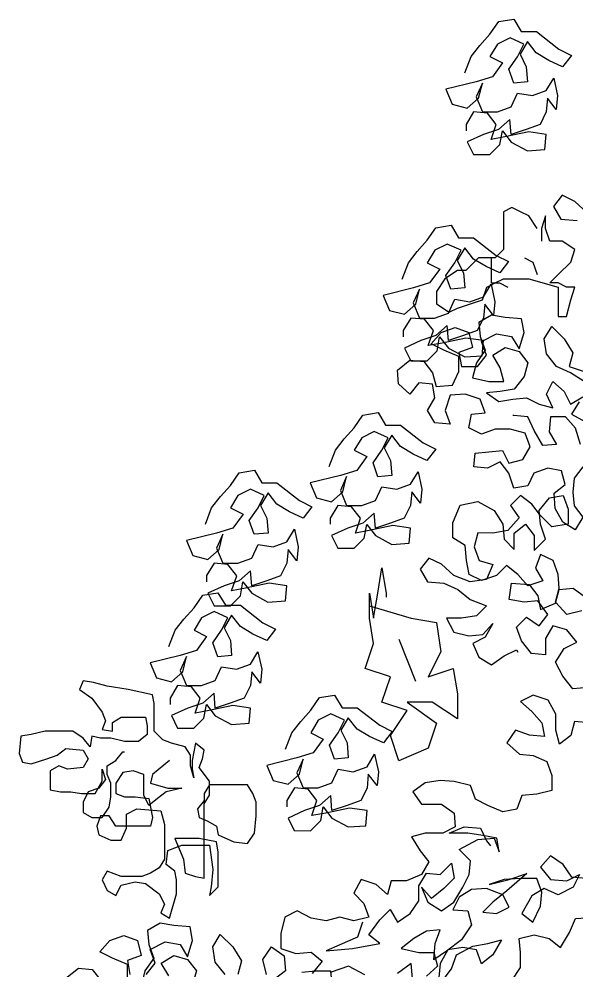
# Model space of a CAD drawing. Extents: x -624 to 3058, y 5313 to 11664.
# Drawn here: x -525 to 849, y 9125 to 11468 of the extents above; entities that cross this region are included whole.
import ezdxf

# ---------------------------------------------------------------- set-up
doc = ezdxf.new("R2010")
doc.units = 0
doc.header["$LTSCALE"] = 150
doc.layers.get('0').update_dxf_attribs({"linetype": 'CONTINUOUS'})

msp = doc.modelspace()

# ---------------------------------------------------------------- linework, layer by layer
at = {"color": 0}
for points in [[(573.1, 11335.2), (588.6, 11375.3), (610.2, 11403.1), (635, 11430.9), (656.6, 11461.8), (693.7, 11467.9), (712.2, 11437), (749.3, 11437), (804.8, 11393.7), (835.7, 11378.2), (814.1, 11350.4), (780.1, 11365.9), (749.2, 11384.5), (727.6, 11412.3), (709.1, 11381.4), (724.5, 11350.5), (727.5, 11313.4), (693.5, 11310.4), (681.2, 11344.4), (702.9, 11375.2), (718.3, 11406.1), (684.4, 11421.6), (653.5, 11406.2), (634.9, 11375.3), (665.8, 11359.8), (641, 11325.9), (600.9, 11313.5), (526.7, 11295.1), (542.1, 11258), (579.2, 11248.7), (607, 11273.4), (616.3, 11310.4), (600.8, 11276.5), (616.3, 11239.4), (653.3, 11239.4), (687.3, 11251.7), (702.8, 11285.6), (739.9, 11279.4), (773.8, 11291.8), (792.4, 11322.6), (801.6, 11279.4), (798.5, 11245.4), (776.9, 11273.2), (773.8, 11239.2), (758.3, 11208.4), (724.3, 11196), (687.3, 11183.7), (684.2, 11220.8), (656.4, 11196.1), (619.3, 11183.8), (579.1, 11165.3), (594.5, 11134.4), (634.7, 11134.3), (659.4, 11159), (665.6, 11193), (687.2, 11165.2), (727.4, 11143.5), (770.6, 11146.6), (773.7, 11183.6), (730.5, 11189.9), (671.8, 11177.6), (637.8, 11171.4), (650.2, 11208.5), (628.6, 11236.3), (594.6, 11239.4), (576.1, 11208.5), (576.1, 11193.1)], [(874.7, 10990.8), (843.8, 11018.6), (813, 11034.1), (791.3, 11006.3), (809.8, 10975.4), (850, 10972.3)], [(751.2, 10952.4), (730.6, 10983.4), (709.9, 10993.7), (689.3, 11004), (668.6, 10993.7), (668.6, 10900.8), (647.9, 10880.2), (606.6, 10880.2), (575.6, 10849.3), (554.9, 10849.3), (523.9, 10828.6), (503.3, 10797.7), (503.3, 10766.7), (534.3, 10746.1), (554.9, 10756.4), (616.9, 10777), (627.3, 10808), (647.9, 10818.3), (668.6, 10828.6), (730.6, 10828.6), (802.9, 10808), (802.9, 10735.8), (823.6, 10735.8), (833.9, 10777), (844.2, 10808), (823.6, 10808), (802.9, 10818.3), (782.2, 10818.3), (802.9, 10838.9), (833.9, 10869.9), (844.2, 10900.8), (813.2, 10921.5), (782.2, 10921.5), (771.9, 10952.4), (771.9, 10983.4), (761.6, 10952.4), (761.6, 10921.5)], [(418.5, 10827.8), (434, 10867.9), (455.6, 10895.7), (480.3, 10923.5), (502, 10954.4), (539.1, 10960.5), (557.6, 10929.6), (594.6, 10929.6), (650.2, 10886.3), (681.1, 10870.8), (659.4, 10843), (625.5, 10858.5), (594.6, 10877.1), (573, 10904.9), (554.4, 10874), (569.9, 10843.1), (572.9, 10806), (538.9, 10803), (526.6, 10837), (548.3, 10867.8), (563.7, 10898.7), (529.8, 10914.2), (498.9, 10898.8), (480.3, 10867.9), (511.2, 10852.4), (486.4, 10818.5), (446.3, 10806.1), (372.1, 10787.7), (387.5, 10750.6), (424.6, 10741.3), (452.4, 10766), (461.7, 10803), (446.2, 10769.1), (461.6, 10732), (498.7, 10732), (532.7, 10744.3), (548.2, 10778.3), (585.2, 10772), (619.2, 10784.4), (637.8, 10815.2), (647, 10772), (643.9, 10738), (622.3, 10765.8), (619.2, 10731.9), (603.7, 10701), (569.7, 10688.7), (532.6, 10676.3), (529.6, 10713.4), (501.8, 10688.7), (464.7, 10676.4), (424.5, 10657.9), (439.9, 10627), (480.1, 10627), (504.8, 10651.6), (511, 10685.6), (532.6, 10657.8), (572.8, 10636.1), (616, 10639.2), (619.1, 10676.3), (575.9, 10682.5), (517.2, 10670.2), (483.2, 10664), (495.6, 10701.1), (474, 10728.9), (440, 10732), (421.4, 10701.1), (421.4, 10685.7)], [(637.6, 10880.2), (637.6, 10818.3), (658.3, 10818.3), (678.9, 10808)], [(720.2, 10880.2), (740.9, 10869.9), (751.2, 10838.9)], [(864, 10365.4), (842.3, 10337.6), (839.2, 10303.7), (842.3, 10269.7), (863.9, 10241.9), (845.3, 10211), (814.4, 10229.6), (795.9, 10263.6), (792.9, 10300.6), (820.7, 10322.2), (811.5, 10356.2), (777.5, 10362.4), (743.5, 10350.1), (728, 10319.2), (694, 10313.1), (681.7, 10350.1), (660.1, 10378), (629.2, 10362.6), (595.2, 10365.7), (598.4, 10399.6), (666.3, 10405.8), (681.7, 10374.9), (715.7, 10384.1), (734.3, 10415), (722, 10449), (684.9, 10458.3), (647.8, 10458.3), (613.8, 10446), (583, 10461.4), (589.2, 10495.4), (623.2, 10498.5), (610.8, 10532.5), (573.8, 10544.9), (536.7, 10541.8), (524.3, 10504.7), (536.6, 10470.8), (499.6, 10473.9), (481.1, 10504.8), (499.6, 10535.7), (493.5, 10569.6), (459.5, 10572.8), (437.9, 10545), (410.1, 10569.7), (407, 10603.7), (437.9, 10628.4), (471.9, 10625.3), (493.5, 10597.4), (502.8, 10563.5), (542.9, 10566.5), (558.4, 10600.5), (558.4, 10637.5), (521.4, 10653), (490.5, 10668.5), (515.2, 10696.3), (549.2, 10708.6), (583.2, 10696.2), (592.4, 10659.1), (558.4, 10646.8), (564.6, 10612.8), (604.7, 10612.8), (626.4, 10640.6), (614.1, 10674.6), (651.1, 10693.1), (688.2, 10686.8), (706.7, 10655.9), (719.1, 10696.1), (713, 10730.1), (672.8, 10733.2), (638.8, 10739.4), (607.9, 10720.9), (611, 10686.9), (623.3, 10652.9), (601.7, 10622.1), (592.4, 10585), (632.5, 10575.7), (669.6, 10575.7), (660.3, 10609.6), (641.8, 10640.6), (672.7, 10659.1), (706.7, 10649.8), (728.3, 10621.9), (719, 10588), (694.3, 10557.1), (660.3, 10551), (626.3, 10547.9), (657.2, 10526.2), (691.2, 10532.4), (725.1, 10535.5), (756, 10520), (790, 10510.7), (774.6, 10544.7), (790, 10575.5), (817.8, 10550.8), (833.2, 10519.9), (864.1, 10538.4)], [(867.3, 10575.5), (833.3, 10597.1), (799.3, 10612.6), (774.7, 10643.5), (768.5, 10680.6), (787.1, 10711.5), (817.9, 10680.6), (839.5, 10646.6), (830.2, 10612.6), (867.3, 10600.2)], [(854.9, 10526.1), (836.3, 10495.2), (870.3, 10476.6)], [(238.7, 10366.4), (254.2, 10406.5), (275.9, 10434.3), (300.6, 10462.1), (322.2, 10492.9), (359.3, 10499.1), (377.8, 10468.2), (414.9, 10468.1), (470.5, 10424.8), (501.3, 10409.4), (479.7, 10381.6), (445.7, 10397.1), (414.8, 10415.6), (393.3, 10443.5), (374.7, 10412.6), (390.1, 10381.7), (393.2, 10344.6), (359.2, 10341.5), (346.9, 10375.5), (368.5, 10406.4), (384, 10437.3), (350, 10452.8), (319.1, 10437.3), (300.5, 10406.5), (331.4, 10391), (306.7, 10357), (266.5, 10344.7), (192.4, 10326.3), (207.8, 10289.2), (244.8, 10279.9), (272.7, 10304.6), (282, 10341.6), (266.5, 10307.7), (281.9, 10270.6), (319, 10270.5), (352.9, 10282.9), (368.4, 10316.8), (405.5, 10310.6), (439.5, 10322.9), (458, 10353.8), (467.3, 10310.6), (464.1, 10276.6), (442.5, 10304.4), (439.4, 10270.4), (424, 10239.5), (390, 10227.2), (352.9, 10214.9), (349.8, 10252), (322, 10227.3), (284.9, 10215), (244.8, 10196.5), (260.2, 10165.6), (300.3, 10165.5), (325.1, 10190.2), (331.3, 10224.2), (352.9, 10196.4), (393, 10174.7), (436.3, 10177.8), (439.4, 10214.8), (396.1, 10221), (337.4, 10208.7), (303.4, 10202.6), (315.8, 10239.6), (294.2, 10267.5), (260.3, 10270.6), (241.7, 10239.7), (241.7, 10224.3)], [(857.9, 10421), (845.5, 10461.2), (820.9, 10489), (783.8, 10489.1), (780.7, 10452), (799.2, 10421.1), (765.2, 10418), (743.6, 10455.1), (728.2, 10489.1), (694.2, 10492.2), (691.1, 10492.2)], [(-66, 10224.5), (-50.6, 10264.7), (-28.9, 10292.4), (-4.2, 10320.2), (17.5, 10351.1), (54.6, 10357.2), (73.1, 10326.3), (110.1, 10326.3), (165.7, 10283), (196.6, 10267.5), (174.9, 10239.7), (141, 10255.2), (110.1, 10273.8), (88.5, 10301.6), (69.9, 10270.7), (85.3, 10239.8), (88.4, 10202.8), (54.4, 10199.7), (42.1, 10233.7), (63.7, 10264.6), (79.2, 10295.4), (45.2, 10310.9), (14.3, 10295.5), (-4.2, 10264.6), (26.7, 10249.1), (1.9, 10215.2), (-38.3, 10202.9), (-112.4, 10184.4), (-97, 10147.3), (-59.9, 10138), (-32.1, 10162.7), (-22.8, 10199.8), (-38.3, 10165.8), (-22.9, 10128.7), (14.2, 10128.7), (48.2, 10141), (63.7, 10175), (100.7, 10168.8), (134.7, 10181.1), (153.3, 10212), (162.5, 10168.7), (159.4, 10134.7), (137.8, 10162.6), (134.7, 10128.6), (119.2, 10097.7), (85.2, 10085.4), (48.1, 10073.1), (45.1, 10110.1), (17.2, 10085.4), (-19.8, 10073.1), (-60, 10054.6), (-44.6, 10023.7), (-4.4, 10023.7), (20.3, 10048.4), (26.5, 10082.3), (48.1, 10054.5), (88.2, 10032.9), (131.5, 10035.9), (134.6, 10073), (91.4, 10079.2), (32.7, 10066.9), (-1.3, 10060.7), (11.1, 10097.8), (-10.5, 10125.6), (-44.5, 10128.7), (-63.1, 10097.9), (-63.1, 10082.4)], [(861.3, 10011.2), (824.2, 10002), (796.5, 10032.9), (805.8, 10066.9), (802.7, 10100.9), (790.4, 10134.9), (759.5, 10150.3), (747.1, 10116.4), (765.6, 10085.5), (728.5, 10073.1), (703.9, 10101), (676.1, 10122.6), (651.3, 10097.9), (614.3, 10085.6), (583.4, 10101.1), (577.2, 10135.1), (574.2, 10172.1), (543.3, 10190.7), (543.3, 10227.8), (561.9, 10271), (605.2, 10280.2), (645.3, 10258.5), (666.9, 10224.6), (670, 10187.5), (694.6, 10162.7), (694.7, 10202.9), (722.5, 10224.5), (744.1, 10196.7), (744.1, 10159.6), (771.9, 10187.4), (759.6, 10224.5), (756.5, 10258.4), (781.3, 10289.3), (815.2, 10295.5), (827.6, 10261.5), (827.5, 10224.4), (787.4, 10218.3), (759.6, 10246.1), (738, 10273.9), (710.2, 10295.6), (685.5, 10270.9), (707.1, 10240), (679.2, 10209.1), (642.2, 10202.9), (605.1, 10203), (595.8, 10169), (608.1, 10135), (642.1, 10125.7), (626.6, 10088.7), (586.5, 10082.5), (546.3, 10098), (515.4, 10125.8), (484.6, 10141.3), (462.9, 10113.5), (481.4, 10082.6), (521.6, 10079.5), (555.5, 10064), (586.4, 10039.3), (626.6, 10023.8), (601.8, 9999.1), (564.8, 9993), (527.7, 9993), (546.2, 9959), (583.2, 9949.7), (617.2, 9952.8), (642, 9980.5), (623.4, 9946.6), (592.5, 9931.2), (607.9, 9897.2), (638.8, 9878.6), (669.7, 9900.2), (700.6, 9915.6), (703.7, 9909.4)], [(338, 10024), (441.3, 9993), (503.3, 9982.7), (513.6, 9910.5), (482.6, 9848.6), (544.6, 9869.3), (554.9, 9807.4), (554.9, 9745.5), (493, 9786.7), (431, 9786.7), (503.3, 9735.1), (482.6, 9673.3), (410.3, 9642.3), (389.6, 9704.2), (431, 9766.1), (369, 9786.7), (389.6, 9848.6), (327.6, 9869.3), (348.3, 9931.1), (338, 9993), (338, 10054.9), (348.3, 9993), (358.6, 10054.9), (369, 10116.8), (379.3, 10054.9), (379.3, 10044.6)], [(876.6, 9822.8), (839.5, 9819.7), (814.8, 9850.6), (796.3, 9884.6), (818, 9918.6), (848.9, 9934), (824.2, 9964.9), (790.2, 9974.2), (771.7, 9943.4), (771.6, 9903.2), (737.7, 9906.3), (713, 9937.2), (700.6, 9971.2), (725.4, 9995.9), (756.3, 9974.3), (777.9, 10002), (753.2, 10036), (719.2, 10033), (682.2, 10039.2), (688.4, 10079.3), (731.6, 10076.2), (753.2, 10048.4), (759.4, 10014.4), (796.5, 10029.8), (805.8, 10063.8), (839.7, 10066.9), (870.6, 10045.2)], [(-155.8, 9923.3), (-140.4, 9963.5), (-118.7, 9991.2), (-94, 10019), (-72.3, 10049.9), (-35.2, 10056), (-16.7, 10025.1), (20.3, 10025.1), (75.9, 9981.8), (106.8, 9966.3), (85.1, 9938.5), (51.2, 9954), (20.3, 9972.6), (-1.3, 10000.4), (-19.9, 9969.5), (-4.5, 9938.6), (-1.4, 9901.5), (-35.4, 9898.5), (-47.7, 9932.5), (-26.1, 9963.4), (-10.6, 9994.2), (-44.5, 10009.7), (-75.5, 9994.3), (-94, 9963.4), (-63.1, 9947.9), (-87.9, 9914), (-128.1, 9901.7), (-202.2, 9883.2), (-186.8, 9846.1), (-149.7, 9836.8), (-121.9, 9861.5), (-112.6, 9898.6), (-128.1, 9864.6), (-112.7, 9827.5), (-75.6, 9827.5), (-41.6, 9839.8), (-26.1, 9873.8), (10.9, 9867.6), (44.9, 9879.9), (63.5, 9910.8), (72.7, 9867.5), (69.6, 9833.5), (48, 9861.3), (44.9, 9827.4), (29.4, 9796.5), (-4.6, 9784.2), (-41.7, 9771.8), (-44.7, 9808.9), (-72.6, 9784.2), (-109.6, 9771.9), (-149.8, 9753.4), (-134.4, 9722.5), (-94.2, 9722.5), (-69.5, 9747.2), (-63.3, 9781.1), (-41.7, 9753.3), (-1.6, 9731.7), (41.7, 9734.7), (44.8, 9771.8), (1.6, 9778), (-57.1, 9765.7), (-91.1, 9759.5), (-78.7, 9796.6), (-100.3, 9824.4), (-134.3, 9827.5), (-152.9, 9796.7), (-152.9, 9781.2)], [(410.3, 9941.5), (451.6, 9838.3)], [(-154.1, 9642.9), (-196.7, 9608.8), (-201, 9587.5), (-158.3, 9574.7), (-124.2, 9574.7), (-162.6, 9566.2), (-183.9, 9549.2), (-205.2, 9532.1), (-218, 9557.7), (-218, 9608.8), (-243.6, 9617.3), (-269.2, 9613.1), (-286.3, 9587.5), (-286.3, 9562), (-264.9, 9553.4), (-239.4, 9553.4), (-205.2, 9549.2), (-201, 9527.9), (-196.7, 9502.3), (-201, 9481), (-286.3, 9481), (-303.3, 9506.6), (-324.7, 9506.6), (-333.2, 9481), (-328.9, 9459.7), (-299.1, 9447), (-273.5, 9447), (-260.7, 9476.8), (-260.7, 9510.8), (-235.1, 9523.6), (-175.4, 9519.4), (-166.9, 9485.3), (-166.9, 9400.1), (-179.6, 9378.8), (-201, 9366), (-222.3, 9357.5), (-273.5, 9357.5), (-307.6, 9370.3), (-320.4, 9349), (-307.6, 9323.4), (-286.3, 9310.6), (-273.5, 9336.2), (-239.4, 9344.7), (-213.8, 9340.5), (-179.6, 9314.9), (-166.9, 9289.3), (-175.4, 9268.1), (-154.1, 9255.3), (-137, 9314.9), (-137, 9349), (-141.3, 9370.3), (-162.6, 9387.3), (-158.3, 9421.4), (-124.2, 9434.2), (-56, 9434.2), (-47.4, 9374.5), (-51.7, 9331.9), (-56, 9310.6), (-34.6, 9331.9), (-34.6, 9417.1), (-38.9, 9442.7), (-81.6, 9451.2), (-141.3, 9451.2), (-119.9, 9400.1), (-115.7, 9366), (-90.1, 9357.5), (-68.8, 9353.2), (-68.8, 9544.9), (-85.8, 9523.6), (-81.6, 9502.3), (-60.2, 9493.8), (-38.9, 9481), (-34.6, 9459.7), (3.7, 9442.7), (37.9, 9438.4), (54.9, 9464), (59.2, 9506.6), (59.2, 9540.7), (50.7, 9562), (37.9, 9583.3), (-56, 9583.3), (-68.8, 9562), (-68.8, 9536.4), (-56, 9557.7), (-56, 9591.8), (-81.6, 9625.9), (-73, 9647.2), (-68.8, 9668.4), (-90.1, 9685.5), (-98.6, 9642.9), (-98.6, 9621.6), (-94.3, 9600.3), (-102.9, 9630.1), (-102.9, 9655.7), (-115.7, 9677), (-149.8, 9685.5), (-171.1, 9694), (-192.4, 9715.3), (-192.4, 9783.5), (-196.7, 9804.8), (-256.4, 9817.5), (-307.6, 9826.1), (-341.7, 9834.6), (-367.3, 9838.8), (-375.8, 9817.5), (-346, 9796.2), (-320.4, 9762.2), (-311.9, 9740.9), (-320.4, 9719.6), (-294.8, 9715.3), (-294.8, 9736.6), (-273.5, 9749.4), (-213.8, 9749.4), (-209.5, 9728.1), (-209.5, 9706.8), (-230.8, 9689.7), (-264.9, 9689.7), (-299.1, 9698.3), (-324.7, 9698.3), (-346, 9702.5), (-350.2, 9677), (-367.3, 9698.3), (-392.9, 9715.3), (-461.1, 9715.3), (-495.3, 9706.8), (-520.8, 9702.5), (-525.1, 9659.9), (-516.6, 9638.6), (-495.3, 9634.4), (-456.9, 9647.2), (-431.3, 9655.7), (-410, 9672.7), (-367.3, 9668.4), (-354.5, 9647.2), (-367.3, 9625.9), (-405.7, 9621.6), (-427, 9630.1), (-448.3, 9617.3), (-448.3, 9570.5), (-422.8, 9566.2), (-397.2, 9566.2), (-371.6, 9562), (-337.5, 9562), (-320.4, 9591.8), (-320.4, 9621.6), (-311.9, 9596), (-328.9, 9574.7), (-354.5, 9566.2), (-367.3, 9540.7), (-367.3, 9515.1), (-346, 9502.3), (-320.4, 9502.3), (-303.3, 9527.9), (-299.1, 9553.4), (-299.1, 9587.5), (-307.6, 9608.8), (-307.6, 9630.1), (-286.3, 9642.9), (-269.2, 9664.2), (-264.9, 9664.2)], [(131.6, 9671.1), (147.1, 9711.2), (168.8, 9739), (193.5, 9766.8), (215.1, 9797.7), (252.2, 9803.8), (270.7, 9772.9), (307.8, 9772.9), (363.4, 9729.6), (394.2, 9714.1), (372.6, 9686.3), (338.6, 9701.8), (307.7, 9720.4), (286.1, 9748.2), (267.6, 9717.3), (283, 9686.4), (286.1, 9649.3), (252.1, 9646.3), (239.8, 9680.3), (261.4, 9711.1), (276.9, 9742), (242.9, 9757.5), (212, 9742.1), (193.4, 9711.2), (224.3, 9695.7), (199.6, 9661.8), (159.4, 9649.4), (85.3, 9631), (100.7, 9593.9), (137.7, 9584.6), (165.5, 9609.3), (174.8, 9646.3), (159.4, 9612.4), (174.8, 9575.3), (211.9, 9575.3), (245.8, 9587.6), (261.3, 9621.5), (298.4, 9615.3), (332.4, 9627.7), (350.9, 9658.5), (360.2, 9615.3), (357, 9581.3), (335.4, 9609.1), (332.3, 9575.1), (316.9, 9544.3), (282.9, 9531.9), (245.8, 9519.6), (242.7, 9556.7), (214.9, 9532), (177.8, 9519.7), (137.6, 9501.2), (153.1, 9470.3), (193.2, 9470.2), (218, 9494.9), (224.2, 9528.9), (245.8, 9501.1), (285.9, 9479.4), (329.2, 9482.5), (332.3, 9519.5), (289, 9525.8), (230.3, 9513.5), (196.3, 9507.3), (208.7, 9544.4), (187.1, 9572.2), (153.2, 9575.3), (134.6, 9544.4), (134.6, 9529)], [(880.5, 9735.7), (843.4, 9738.9), (834.1, 9704.9), (806.3, 9683.3), (797, 9717.3), (797.1, 9757.4), (778.6, 9791.4), (741.5, 9803.8), (710.6, 9788.4), (738.4, 9763.7), (763.1, 9735.8), (769.2, 9701.9), (732.2, 9705), (698.2, 9717.4), (676.5, 9686.5), (707.4, 9658.7), (741.4, 9655.6), (775.3, 9640.1), (787.7, 9606.1), (787.6, 9569), (750.6, 9559.8), (713.5, 9556.7), (701.1, 9522.8), (667.1, 9516.6), (630.1, 9532.1), (599.2, 9547.6), (586.9, 9581.6), (546.7, 9590.9), (512.7, 9594), (475.7, 9587.8), (444.8, 9566.2), (466.3, 9535.3), (515.8, 9535.3), (546.6, 9513.6), (549.7, 9479.7), (518.8, 9464.2), (475.5, 9464.3), (441.6, 9455), (463.2, 9421), (484.7, 9393.2), (466.2, 9362.3), (429.1, 9346.9), (392, 9347), (382.7, 9313), (355, 9337.7), (317.9, 9350.1), (299.3, 9316.2), (324, 9291.4), (336.4, 9257.4), (299.3, 9248.2), (265.3, 9257.5), (231.3, 9248.3), (194.3, 9254.5), (160.3, 9273), (129.4, 9257.6), (120.1, 9217.5), (120, 9180.4), (157.1, 9168), (194.2, 9171.1), (222, 9149.4), (197.2, 9118.6)], [(320.9, 9245.1), (308.5, 9208), (265.2, 9189.5), (231.2, 9174.1), (296.1, 9180.2), (364.1, 9192.5), (336.3, 9214.2), (364.1, 9251.2), (388.9, 9275.9), (407.4, 9245), (438.3, 9266.6), (459.9, 9297.5), (460, 9334.5), (478.5, 9365.4), (512.5, 9362.3), (540.3, 9390.1), (546.5, 9353), (521.8, 9328.3), (490.8, 9303.6), (466.2, 9331.5), (481.6, 9294.4), (515.5, 9272.7), (546.4, 9294.3), (568.1, 9331.4), (583.6, 9362.2), (586.7, 9396.2), (558.9, 9424), (605.3, 9448.7), (645.4, 9451.8), (657.8, 9417.8), (651.6, 9451.8), (617.6, 9458), (580.6, 9464.2), (534.2, 9464.2), (571.3, 9479.6), (611.5, 9476.5), (626.9, 9445.6), (636.1, 9433.2)], [(870.8, 9352.7), (836.9, 9355.8), (815.3, 9386.7), (784.4, 9408.4), (759.7, 9380.6), (784.3, 9349.7), (824.5, 9346.6), (855.4, 9362), (839.9, 9331.1), (802.8, 9312.6), (768.9, 9328.1), (738, 9309.6), (713.2, 9266.4), (741, 9244.7), (759.6, 9284.8), (762.7, 9318.8), (750.4, 9352.8), (710.2, 9352.9), (670.1, 9349.8), (633, 9337.5), (682.4, 9349.8), (725.7, 9365.2), (676.2, 9322), (642.2, 9294.2), (617.5, 9269.5), (651.4, 9266.4), (682.3, 9281.8), (666.9, 9312.7), (626.8, 9328.2), (589.7, 9325.2), (558.8, 9306.7), (543.3, 9275.8), (580.4, 9272.7), (589.6, 9238.7), (564.9, 9201.6), (527.8, 9173.9), (496.9, 9152.3), (500, 9192.4), (512.4, 9226.4), (478.4, 9223.3), (447.5, 9204.8), (416.6, 9180.1), (459.8, 9170.8), (496.9, 9170.8), (506.1, 9136.8), (478.3, 9112.1)], [(688.4, 9099.6), (710, 9133.5), (710, 9170.6), (707, 9204.6), (744.1, 9213.8), (781.1, 9204.5), (808.9, 9182.9), (830.6, 9219.9), (846, 9253.9), (886.2, 9256.9)], [(-211.7, 9116.3), (-190.1, 9144.1), (-202.4, 9178.1), (-165.3, 9196.6), (-128.3, 9190.3), (-109.8, 9159.4), (-97.4, 9199.6), (-103.5, 9233.6), (-143.7, 9236.7), (-177.7, 9242.9), (-208.6, 9224.4), (-205.5, 9190.4), (-193.2, 9156.4), (-214.8, 9125.6), (-224.1, 9088.5)], [(-258.1, 9104), (-258.1, 9141), (-295.1, 9156.5), (-326, 9172), (-301.3, 9199.8), (-267.3, 9212.1), (-233.3, 9199.7), (-224.1, 9162.6), (-258.1, 9150.3), (-251.9, 9116.3)], [(-17.1, 9116.1), (-41.8, 9147), (-48, 9184.1), (-29.4, 9215), (1.5, 9184), (23.1, 9150), (13.8, 9116.1)], [(512.3, 9093.6), (540.1, 9130.6), (552.5, 9164.6), (592.7, 9186.2), (629.8, 9192.3), (663.7, 9201.5), (642.1, 9164.5), (614.3, 9142.9), (601.9, 9176.9), (568, 9183.1), (530.9, 9176.9), (512.3, 9143), (509.2, 9109)], [(-156.1, 9113.1), (-174.7, 9144.1), (-143.7, 9162.6), (-109.8, 9153.3), (-88.2, 9125.4), (-97.5, 9091.5)], [(84.8, 9116), (75.6, 9153.1), (97.2, 9184), (128.1, 9162.3), (131.1, 9125.2), (103.3, 9103.6)], [(444.3, 9106), (441.3, 9143), (407.3, 9118.4)], [(-409.5, 9107.2), (-378.5, 9131.9), (-344.6, 9128.8), (-323, 9100.9)], [(171.3, 9122.1), (205.3, 9125.2), (242.4, 9125.1), (245.4, 9091.2)], [(327, 9115.3), (286.8, 9137), (243.6, 9121.6)]]:
    msp.add_lwpolyline(points, dxfattribs=at)

doc.saveas('drawing.dxf')
